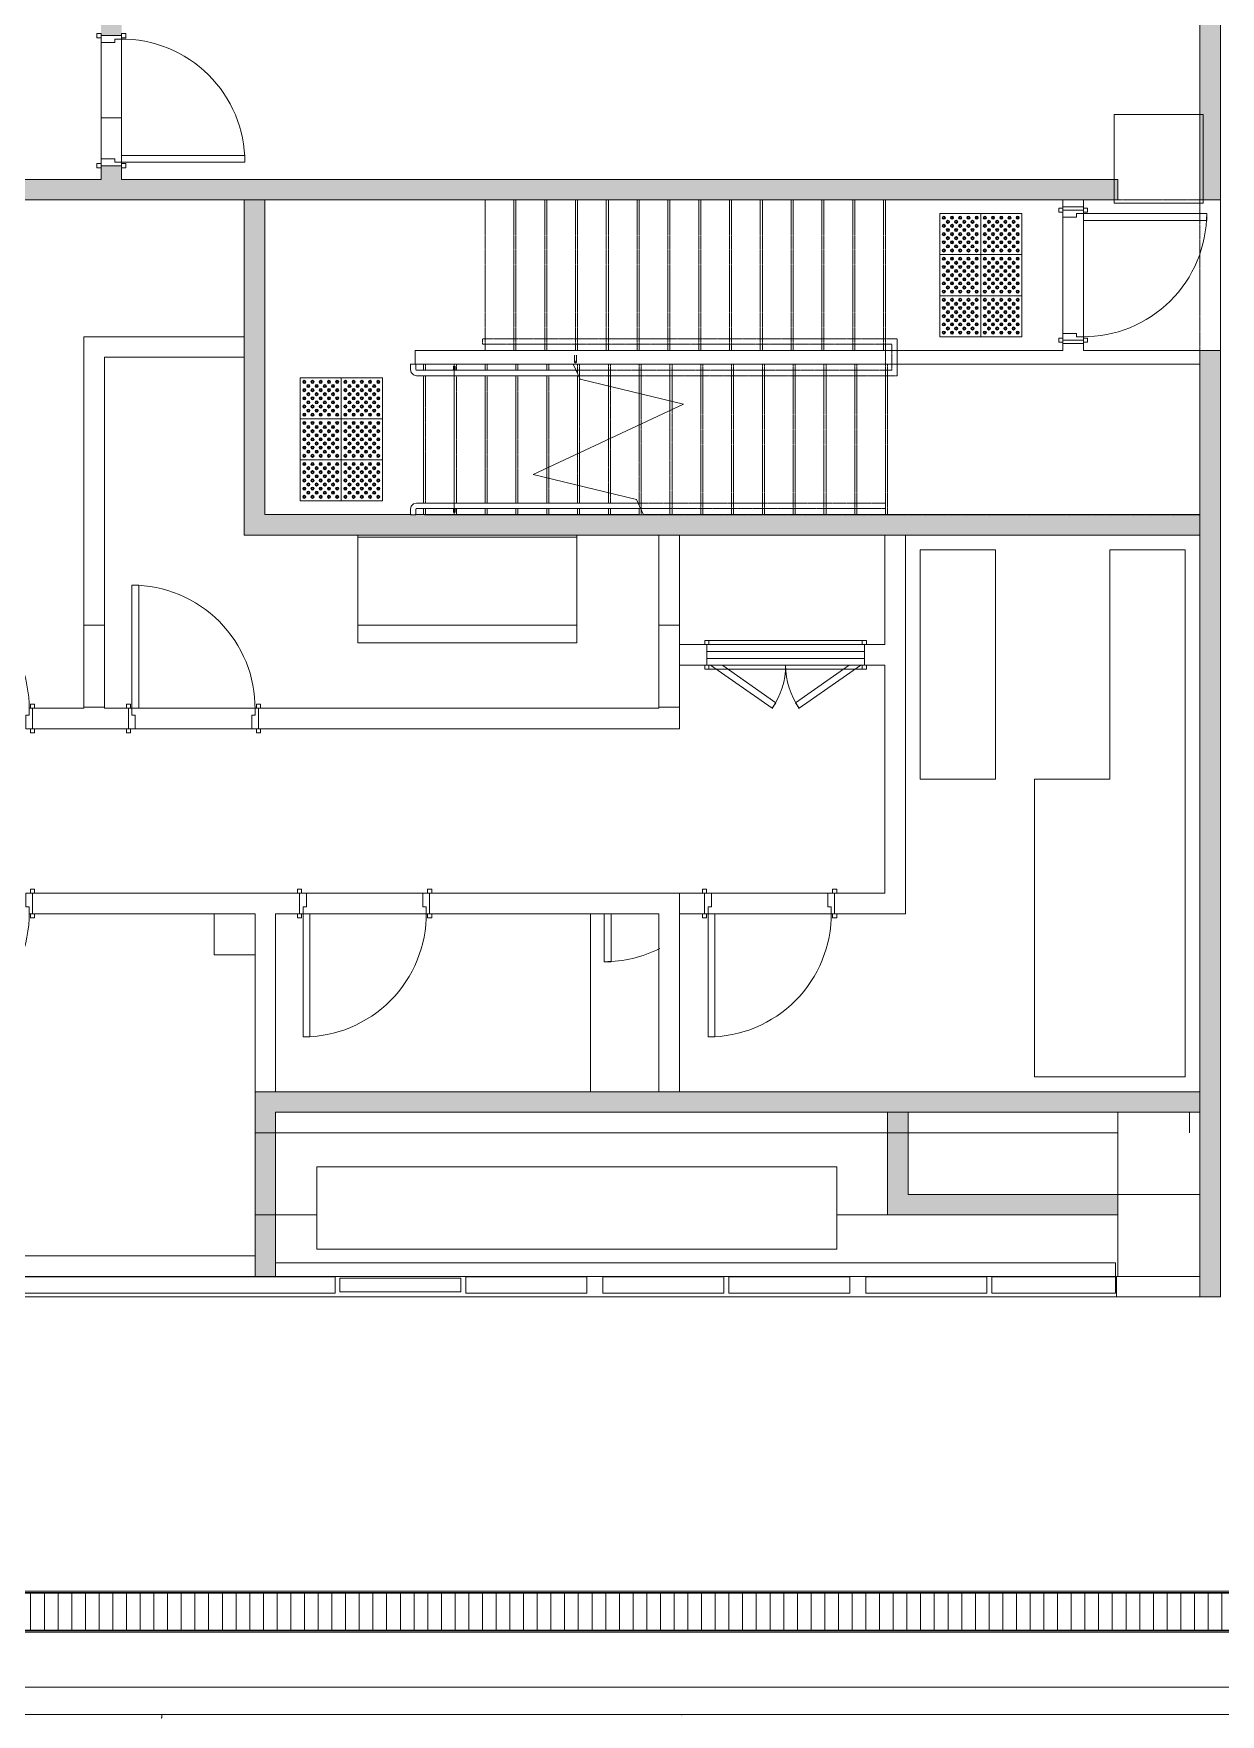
# Model space of a CAD drawing. Header units: millimetres. Extents: x -57519 to 497916, y -349472 to 446842.
# Drawn here: x 479927 to 488595, y 4657 to 16939 of the extents above; entities that cross this region are included whole.
import ezdxf

# ---------------------------------------------------------------- set-up
doc = ezdxf.new("R2010")
doc.units = ezdxf.units.MM
doc.linetypes.add('Overhead', pattern=[3.96875, 2.38125, -1.5875])
for name, color, linetype, lineweight in [('A-DOOR', 31, 'Continuous', 5), ('A-DOOR-FRAM', 31, 'Continuous', 5), ('A-FLOR', 192, 'Continuous', 5), ('A-FLOR-HRAL', 11, 'Continuous', 5), ('A-FLOR-HRAL-MBND', 5, 'Overhead', 5), ('A-GENM', 13, 'Continuous', 5), ('A-GLAZ-CWMG', 51, 'Continuous', 20), ('A-WALL', 113, 'Continuous', 20), ('A-WALL-PATT', 111, 'Continuous', 20), ('Q-CASE', 31, 'Continuous', 5), ('S-COLS', 52, 'Continuous', 20), ('S-STRS', 31, 'Continuous', 5), ('S-STRS-MBND', 31, 'Overhead', 5)]:
    doc.layers.add(name, color=color, linetype=linetype, lineweight=lineweight)

# ---------------------------------------------------------------- blocks, each defined once
blk = doc.blocks.new('DLN-Single Door__X01_ - _M05y_ 900 x 2200 _WH_-16935531-1_F SINGLE OCCUPANCY DIAGRAM')
at = {"layer": 'A-DOOR', "color": 253}
for p, q in [((-460, 105), (-490, 105)), ((-490, 105), (-490, 75)), ((-490, 75), (-460, 75)), ((-460, 75), (-460, 105)), ((490, 105), (460, 105)), ((460, 105), (460, 75)), ((460, 75), (490, 75)), ((490, 75), (490, 105)), ((-460, -75), (-490, -75)), ((-490, -75), (-490, -105)), ((-490, -105), (-460, -105)), ((-460, -105), (-460, -75)), ((-400, -75), (-450, -75)), ((-450, -75), (-450, -975)), ((-400, -975), (-400, -75)), ((490, -75), (460, -75)), ((460, -75), (460, -105)), ((460, -105), (490, -105)), ((490, -105), (490, -75)), ((-450, -975), (-400, -975))]:
    blk.add_line(p, q, dxfattribs=at)
blk.add_arc((-450, -75), 900, 270, 0.5, dxfattribs=at)
at = {"layer": 'A-DOOR-FRAM', "color": 253}
for p, q in [((-425, 75), (-475, 75)), ((-475, 75), (-475, -75)), ((-425, -25), (-425, 75)), ((425, 75), (425, -25)), ((475, 75), (425, 75)), ((475, -75), (475, 75)), ((-475, -75), (-450, -75)), ((-450, -75), (-450, -25)), ((-450, -25), (-425, -25)), ((425, -25), (450, -25)), ((450, -25), (450, -75)), ((450, -75), (475, -75))]:
    blk.add_line(p, q, dxfattribs=at)
blk = doc.blocks.new('DLN-Single Door__X01_ - _M02_ 900 x 2450 _WH_-16935533-1_F SINGLE OCCUPANCY DIAGRAM')
at = {"layer": 'A-DOOR', "color": 253}
for p, q in [((-460, 105), (-490, 105)), ((-490, 105), (-490, 75)), ((-490, 75), (-460, 75)), ((-460, 75), (-460, 105)), ((490, 105), (460, 105)), ((460, 105), (460, 75)), ((460, 75), (490, 75)), ((490, 75), (490, 105)), ((-460, -75), (-490, -75)), ((-490, -75), (-490, -105)), ((-490, -105), (-460, -105)), ((-460, -105), (-460, -75)), ((-400, -75), (-450, -75)), ((-450, -75), (-450, -975)), ((-400, -975), (-400, -75)), ((490, -75), (460, -75)), ((460, -75), (460, -105)), ((460, -105), (490, -105)), ((490, -105), (490, -75)), ((-450, -975), (-400, -975))]:
    blk.add_line(p, q, dxfattribs=at)
blk.add_arc((-450, -75), 900, 270, 0.5, dxfattribs=at)
at = {"layer": 'A-DOOR-FRAM', "color": 253}
for p, q in [((-425, 75), (-475, 75)), ((-475, 75), (-475, -75)), ((-425, -25), (-425, 75)), ((425, 75), (425, -25)), ((475, 75), (425, 75)), ((475, -75), (475, 75)), ((-475, -75), (-450, -75)), ((-450, -75), (-450, -25)), ((-450, -25), (-425, -25)), ((425, -25), (450, -25)), ((450, -25), (450, -75)), ((450, -75), (475, -75))]:
    blk.add_line(p, q, dxfattribs=at)
blk = doc.blocks.new('DLN-Single Door__X01_ - _M02a_ 900 x 2450 _WH_-16935534-1_F SINGLE OCCUPANCY DIAGRAM')
at = {"layer": 'A-DOOR', "color": 253}
for p, q in [((-450, 975), (-400, 975)), ((-450, 75), (-450, 975)), ((-400, 975), (-400, 75)), ((-490, 105), (-460, 105)), ((-490, 75), (-490, 105)), ((-460, 75), (-490, 75)), ((-460, 105), (-460, 75)), ((-400, 75), (-450, 75)), ((460, 75), (460, 105)), ((460, 105), (490, 105)), ((490, 75), (460, 75)), ((490, 105), (490, 75)), ((-490, -75), (-460, -75)), ((-490, -105), (-490, -75)), ((-460, -105), (-490, -105)), ((-460, -75), (-460, -105)), ((460, -105), (460, -75)), ((460, -75), (490, -75)), ((490, -105), (460, -105)), ((490, -75), (490, -105))]:
    blk.add_line(p, q, dxfattribs=at)
blk.add_arc((-450, 75), 900, 359.5, 90, dxfattribs=at)
at = {"layer": 'A-DOOR-FRAM', "color": 253}
for p, q in [((-475, 75), (-450, 75)), ((-475, -75), (-475, 75)), ((-450, 75), (-450, 25)), ((-450, 25), (-425, 25)), ((-425, 25), (-425, -75)), ((425, 25), (450, 25)), ((425, -75), (425, 25)), ((450, 75), (475, 75)), ((450, 25), (450, 75)), ((475, 75), (475, -75)), ((-425, -75), (-475, -75)), ((475, -75), (425, -75))]:
    blk.add_line(p, q, dxfattribs=at)
blk = doc.blocks.new('DLN-Single Door__X05_ - _M43a_ 900 x 2100 _WH_-13704765-1_F SINGLE OCCUPANCY DIAGRAM')
at = {"layer": 'A-DOOR', "color": 253}
for p, q in [((-450, 975), (-400, 975)), ((-450, 75), (-450, 975)), ((-400, 975), (-400, 75)), ((-490, 105), (-460, 105)), ((-490, 75), (-490, 105)), ((-460, 75), (-490, 75)), ((-460, 105), (-460, 75)), ((-400, 75), (-450, 75)), ((460, 75), (460, 105)), ((460, 105), (490, 105)), ((490, 75), (460, 75)), ((490, 105), (490, 75)), ((-490, -75), (-460, -75)), ((-490, -105), (-490, -75)), ((-460, -105), (-490, -105)), ((-460, -75), (-460, -105)), ((460, -105), (460, -75)), ((460, -75), (490, -75)), ((490, -105), (460, -105)), ((490, -75), (490, -105))]:
    blk.add_line(p, q, dxfattribs=at)
blk.add_arc((-450, 75), 900, 359.5, 90, dxfattribs=at)
at = {"layer": 'A-DOOR-FRAM', "color": 253}
for p, q in [((-475, 75), (-450, 75)), ((-475, -75), (-475, 75)), ((-450, 75), (-450, 25)), ((-450, 25), (-425, 25)), ((-425, 25), (-425, -75)), ((425, 25), (450, 25)), ((425, -75), (425, 25)), ((450, 75), (475, 75)), ((450, 25), (450, 75)), ((475, 75), (475, -75)), ((-425, -75), (-475, -75)), ((475, -75), (425, -75))]:
    blk.add_line(p, q, dxfattribs=at)
blk = doc.blocks.new('DLN-Single Door__X01_ - _M02_ 900 x 2450 _WH_-16935526-1_F SINGLE OCCUPANCY DIAGRAM')
at = {"layer": 'A-DOOR', "color": 253}
for p, q in [((-450, -625), (-450, -975)), ((-400, -975), (-400, -625)), ((-450, -975), (-400, -975))]:
    blk.add_line(p, q, dxfattribs=at)
blk.add_arc((-450, -75), 900, 270, 296.7493, dxfattribs=at)
blk = doc.blocks.new('DLN-Surface Channel-S1 - 300x150 _WD_-15753152-1_F SINGLE OCCUPANCY DIAGRAM')
at = {"layer": 'Q-CASE'}
h = blk.add_hatch(dxfattribs=at)
h.set_pattern_fill('FP_839', color=256, style=0, pattern_type=2)
h.set_pattern_definition([(270, (399805.45, 609.6), (100, 6e-15), [])])
h.paths.add_polyline_path([(-6215, -135), (6215, -135), (6215, 135), (-6215, 135)], flags=0)
for p, q in [((-6225, -150), (-6225, 150)), ((-6215, 150), (-6225, 150)), ((-6215, 150), (-6215, -150)), ((-6215, 140), (-6215, 150)), ((-6215, 150), (6215, 150)), ((-6215, 140), (6215, 140)), ((-6215, -135), (-6215, 135)), ((6215, 135), (-6215, 135)), ((6215, -150), (6215, 150)), ((6225, 150), (6215, 150)), ((6215, 150), (6215, 140)), ((6215, 135), (6215, -135)), ((6225, 150), (6225, -150)), ((-6225, -150), (-6215, -150)), ((-6215, -135), (6215, -135)), ((-6215, -150), (-6215, -140)), ((6215, -140), (-6215, -140)), ((-5915, -150), (6215, -150)), ((6215, -140), (6215, -150)), ((6215, -150), (6225, -150))]:
    blk.add_line(p, q, dxfattribs=at)
blk = doc.blocks.new('DLN_Tactile - Positional Tiles-V1057-1_F SINGLE OCCUPANCY DIAGRAM')
at = {"layer": 'A-GENM'}
for p, q in [((150, 150), (-150, 150)), ((-150, 150), (-150, -150)), ((150, -150), (150, 150)), ((-150, -150), (150, -150))]:
    blk.add_line(p, q, dxfattribs=at)
for centre, radius in [((-120, 120), 11.5), ((-120, 120), 6), ((-60, 120), 11.5), ((-60, 120), 6), ((0, 120), 11.5), ((0, 120), 6), ((60, 120), 11.5), ((60, 120), 6), ((120, 120), 11.5), ((120, 120), 6), ((-120, 60), 11.5), ((-120, 0), 11.5), ((-120, 60), 6), ((-120, 0), 6), ((-90, 90), 11.5), ((-90, 30), 11.5), ((-90, 90), 6), ((-90, 30), 6), ((-60, 60), 11.5), ((-60, 0), 11.5), ((-60, 60), 6), ((-60, 0), 6), ((-30, 90), 11.5), ((-30, 30), 11.5), ((-30, 90), 6), ((-30, 30), 6), ((0, 60), 11.5), ((0, 0), 11.5), ((0, 60), 6), ((0, 0), 6), ((30, 90), 11.5), ((30, 30), 11.5), ((30, 90), 6), ((30, 30), 6), ((60, 60), 11.5), ((60, 0), 11.5), ((60, 60), 6), ((60, 0), 6), ((90, 90), 11.5), ((90, 30), 11.5), ((90, 90), 6), ((90, 30), 6), ((120, 60), 11.5), ((120, 0), 11.5), ((120, 60), 6), ((120, 0), 6), ((-120, -60), 11.5), ((-120, -120), 11.5), ((-120, -60), 6), ((-120, -120), 6), ((-90, -30), 11.5), ((-90, -90), 11.5), ((-90, -30), 6), ((-90, -90), 6), ((-60, -60), 11.5), ((-60, -120), 11.5), ((-60, -60), 6), ((-60, -120), 6), ((-30, -30), 11.5), ((-30, -90), 11.5), ((-30, -30), 6), ((-30, -90), 6), ((0, -60), 11.5), ((0, -120), 11.5), ((0, -60), 6), ((0, -120), 6), ((30, -30), 11.5), ((30, -90), 11.5), ((30, -30), 6), ((30, -90), 6), ((60, -60), 11.5), ((60, -120), 11.5), ((60, -60), 6), ((60, -120), 6), ((90, -30), 11.5), ((90, -90), 11.5), ((90, -30), 6), ((90, -90), 6), ((120, -60), 11.5), ((120, -120), 11.5), ((120, -60), 6), ((120, -120), 6)]:
    blk.add_circle(centre, radius, dxfattribs=at)
blk = doc.blocks.new('Railing - Handrail On Railing_Start Post-6008623-1_F SINGLE OCCUPANCY DIAGRAM')
at = {"layer": 'A-FLOR-HRAL'}
for p, q in [((-25, 320), (-65, 320)), ((-65, 320), (-65, 314)), ((-65, 280), (-65, 320)), ((-65, 286), (-65, 280)), ((-65, 280), (-25, 280)), ((-20, 275), (-20, 0)), ((20, 0), (20, 275)), ((-19, 6), (-50, 6)), ((-50, 0), (-50, 0)), ((-50, 0), (-50, 0)), ((-50, -7), (-20, -7)), ((5, 0), (-5, 0))]:
    blk.add_line(p, q, dxfattribs=at)
at = {"layer": 'A-FLOR-HRAL', "flags": 128}
for points in [[(20, 275), (14, 298), (-3, 314), (-25, 320)], [(-25, 280), (-21, 278), (-20, 275)]]:
    blk.add_lwpolyline(points, dxfattribs=at)
blk = doc.blocks.new('Railing - Railing-6095844-1_F SINGLE OCCUPANCY DIAGRAM')
at = {"layer": 'A-FLOR-HRAL'}
for p, q in [((83194, 13509), (84536, 13509)), ((83194, 13469), (83194, 13509)), ((83194, 13469), (84555, 13469)), ((84555, 13469), (84536, 13509))]:
    blk.add_line(p, q, dxfattribs=at)
at = {"layer": 'A-FLOR-HRAL-MBND'}
for p, q in [((84536, 13509), (86344, 13509)), ((84555, 13469), (86344, 13469)), ((86344, 13509), (86344, 13469))]:
    blk.add_line(p, q, dxfattribs=at)
at = {"rotation": 89.99999999999982}
blk.add_blockref('Railing - Handrail On Railing_Start Post-6008623-1_F SINGLE OCCUPANCY DIAGRAM', (83194, 13489), dxfattribs=at)
blk = doc.blocks.new('Railing - Handrail On Railing-13662279-1_F SINGLE OCCUPANCY DIAGRAM')
at = {"layer": 'A-FLOR-HRAL'}
for p, q in [((-15, 6), (-50, 6)), ((-50, 0), (-50, 0)), ((-50, 0), (-50, 0)), ((-50, -7), (-15, -7))]:
    blk.add_line(p, q, dxfattribs=at)
at = {"layer": 'A-FLOR-HRAL', "flags": 128}
for points in [[(-15, 6), (-3, 6), (0, 6)], [(0, -7), (-6, -7), (-15, -7)]]:
    blk.add_lwpolyline(points, dxfattribs=at)
at = {"layer": 'A-FLOR-HRAL'}
for start, end in [(360, 180), (180, 360)]:
    blk.add_arc((0, 0), 6.5, start, end, dxfattribs=at)
blk = doc.blocks.new('Railing - Railing-6095848-1_F SINGLE OCCUPANCY DIAGRAM')
at = {"layer": 'A-FLOR-HRAL'}
for p, q in [((83194, 14479), (84084, 14479)), ((83194, 14439), (83194, 14479)), ((83194, 14439), (84102, 14439)), ((84102, 14439), (84084, 14479))]:
    blk.add_line(p, q, dxfattribs=at)
at = {"layer": 'A-FLOR-HRAL-MBND'}
for p, q in [((83399, 14669), (83399, 14709)), ((86429, 14709), (83399, 14709)), ((86389, 14669), (83399, 14669)), ((86389, 14479), (86389, 14669)), ((86429, 14439), (86429, 14709)), ((84084, 14479), (86344, 14479)), ((84102, 14439), (86344, 14439)), ((86344, 14479), (86389, 14479)), ((86344, 14439), (86429, 14439))]:
    blk.add_line(p, q, dxfattribs=at)
at = {"extrusion": (0, 0, -1), "zscale": -1, "rotation": 270.0000000000002}
for name, p in [('Railing - Handrail On Railing_Start Post-6008623-1_F SINGLE OCCUPANCY DIAGRAM', (-83194, 14459)), ('Railing - Handrail On Railing-13662279-1_F SINGLE OCCUPANCY DIAGRAM', (-84079, 14539))]:
    blk.add_blockref(name, p, dxfattribs=at)
blk = doc.blocks.new('DLN-Double Door-AP - _AP09_ 1100 x 2100 _WH_-10331324-1_F SINGLE OCCUPANCY DIAGRAM')
at = {"layer": 'A-DOOR', "color": 253}
for p, q in [((575, 75), (-575, 75)), ((-575, 75), (-575, 25)), ((-575, 25), (-575, -25)), ((-575, 25), (575, 25)), ((575, 25), (575, 75)), ((575, -25), (575, 25)), ((-575, -25), (-575, -75)), ((-575, -25), (575, -25)), ((-575, -75), (575, -75)), ((-550, -75), (-99, -390)), ((-71, -350), (-459, -77)), ((71, -350), (463, -75)), ((550, -75), (99, -390)), ((575, -75), (575, -25)), ((-99, -390), (-71, -350)), ((99, -390), (71, -350))]:
    blk.add_line(p, q, dxfattribs=at)
for centre, start, end in [((-550, -75), 325, 359.9926), ((550, -75), 180.0074, 215)]:
    blk.add_arc(centre, 550, start, end, dxfattribs=at)
at = {"layer": 'A-DOOR-FRAM', "color": 253}
for p, q in [((-560, 105), (-590, 105)), ((-590, 105), (-590, 75)), ((-590, 75), (-575, 75)), ((-560, 75), (-560, 105)), ((560, 105), (-560, 105)), ((560, 105), (560, 75)), ((590, 105), (560, 105)), ((575, 75), (590, 75)), ((590, 75), (590, 105)), ((-575, -75), (-590, -75)), ((-590, -75), (-590, -105)), ((-590, -105), (-560, -105)), ((-560, -105), (-560, -75)), ((-560, -105), (560, -105)), ((560, -75), (560, -105)), ((560, -105), (590, -105)), ((590, -75), (575, -75)), ((590, -105), (590, -75))]:
    blk.add_line(p, q, dxfattribs=at)
blk = doc.blocks.new('Rectangular Mullion - DLN_40 x 120mm _WD_-16830536-1_F SINGLE OCCUPANCY DIAGRAM')
at = {"layer": 'A-GLAZ-CWMG', "lineweight": 5}
for p, q in [((78802, 7735), (78802, 7855)), ((78802, 7855), (82323, 7855)), ((82323, 7855), (82323, 7735)), ((82323, 7735), (78802, 7735))]:
    blk.add_line(p, q, dxfattribs=at)
blk = doc.blocks.new('Rectangular Mullion - DLN_40 x 100mm _WD_-11780857-1_F SINGLE OCCUPANCY DIAGRAM')
at = {"layer": 'A-GLAZ-CWMG', "lineweight": 15}
for p, q in [((82359, 7845), (82359, 7745)), ((83243, 7845), (82359, 7845)), ((82359, 7745), (83243, 7745)), ((83243, 7745), (83243, 7845))]:
    blk.add_line(p, q, dxfattribs=at)
blk = doc.blocks.new('Rectangular Mullion - DLN_40 x 120mm _WD_-12433719-1_F SINGLE OCCUPANCY DIAGRAM')
at = {"layer": 'A-GLAZ-CWMG', "lineweight": 15}
for p, q in [((83279, 7855), (83279, 7735)), ((84163, 7855), (83279, 7855)), ((84163, 7735), (84163, 7855)), ((83279, 7735), (84163, 7735))]:
    blk.add_line(p, q, dxfattribs=at)
blk = doc.blocks.new('Rectangular Mullion - DLN_40 x 120mm _WD_-12433720-1_F SINGLE OCCUPANCY DIAGRAM')
at = {"layer": 'A-GLAZ-CWMG', "lineweight": 15}
for p, q in [((87119, 7855), (87119, 7735)), ((88023, 7855), (87119, 7855)), ((88023, 7735), (88023, 7855)), ((87119, 7735), (88023, 7735))]:
    blk.add_line(p, q, dxfattribs=at)
blk = doc.blocks.new('Railings 6 - Railings 6-15750741-1_F SINGLE OCCUPANCY DIAGRAM')
at = {"layer": 'A-FLOR-HRAL'}
blk.add_open_spline([(81054, 4629), (81055, 4630), (81056, 4631), (81057, 4634), (81058, 4639), (81059, 4646), (81059, 4653), (81059, 4657)], degree=3, knots=[0, 0, 0, 0, 0.0833333, 0.1666667, 0.25, 0.3333333, 0.5, 0.5, 0.5, 0.5], dxfattribs=at)
blk.add_open_spline([(84855, 4651), (84855, 4653), (84855, 4655), (84855, 4657)], degree=3, dxfattribs=at)

msp = doc.modelspace()

# ---------------------------------------------------------------- hatches: boundary and pattern name
at = {"layer": 'A-WALL-PATT', "lineweight": 5, "transparency": 33554432}
h = msp.add_hatch(color=253, dxfattribs=at)
h.paths.add_polyline_path([(488444.7, 15724.2), (488594.7, 15724.2), (488594.7, 20464.8), (488444.7, 20464.8), (488444.7, 16624.7)], flags=0)
h.paths.add_polyline_path([(488544.7, 21614.8), (488594.7, 21614.8), (488594.7, 23740.5), (488469.7, 23740.5), (488469.7, 23115.8), (488444.7, 23115.8), (488444.7, 21614.8), (488494.7, 21614.8)], flags=0)
h = msp.add_hatch(color=253, dxfattribs=at)
h.paths.add_polyline_path([(480569.7, 15874.2), (480569.7, 15974.2), (480419.7, 15974.2), (480419.7, 15874.2), (480519.7, 15874.2)], flags=0)
h.paths.add_polyline_path([(480569.7, 16924.2), (480569.7, 17553.2), (480419.7, 17553.2), (480419.7, 16924.2), (480519.7, 16924.2)], flags=0)
h.paths.add_polyline_path([(480519.7, 18703.2), (480569.7, 18703.2), (480569.7, 19232.3), (480419.7, 19232.3), (480419.7, 18703.2), (480469.7, 18703.2)], flags=0)
h.paths.add_polyline_path([(480419.7, 19682.3), (480569.7, 19682.3), (480569.7, 19932.3), (480419.7, 19932.3), (480419.7, 19697.3)], flags=0)
h.paths.add_polyline_path([(480569.7, 21482.3), (480569.7, 22110.5), (480419.7, 22110.5), (480419.7, 21482.3), (480518.7, 21482.3)], flags=0)
h.paths.add_polyline_path([(480569.7, 23260.5), (480569.7, 23590.5), (480419.7, 23590.5), (480419.7, 23260.5), (480519.7, 23260.5)], flags=0)
for points in [[(481020.3, 15724.2), (483219.7, 15724.2), (483219.7, 15874.2), (478794.7, 15874.2), (478794.7, 15724.2), (479050.3, 15724.2)], [(481464.7, 13274.2), (481614.7, 13274.2), (481614.7, 15724.2), (481464.7, 15724.2), (481464.7, 14307.3)], [(488444.7, 7707.5), (488594.7, 7707.5), (488594.7, 14624.2), (488444.7, 14623.8), (488444.7, 7857.5)], [(482774.7, 13274.2), (482774.7, 13424.2), (481614.7, 13424.2), (481614.7, 13274.2), (482713.9, 13274.2)], [(484644.7, 13274.2), (488444.7, 13274.2), (488444.7, 13424.2), (482774.7, 13424.2), (482774.7, 13274.2), (484494.7, 13274.2)], [(481694.7, 7857.5), (481694.7, 9207.5), (481544.7, 9207.5), (481544.7, 7857.5)], [(488444.7, 9057.5), (488444.7, 9207.5), (481694.7, 9207.5), (481694.7, 9057.5), (486930.4, 9057.5)], [(486314.7, 8457.5), (486314.7, 9057.5), (486164.7, 9057.5), (486164.7, 8457.5)], [(487844.7, 8307.5), (487844.7, 8457.5), (486164.7, 8457.5), (486164.7, 8307.5), (486930.4, 8307.5)]]:
    msp.add_hatch(color=253, dxfattribs=at).paths.add_polyline_path(points, flags=0)
at = {"layer": 'A-WALL-PATT', "lineweight": 5}
msp.add_hatch(color=253, dxfattribs=at).paths.add_polyline_path([(487844.7, 15724.2), (487844.7, 15874.2), (483219.7, 15874.2), (483219.7, 15724.2), (487594.7, 15724.2)], flags=0)

# ---------------------------------------------------------------- linework, layer by layer
at = {"layer": 'A-FLOR'}
for p, q in [((488594.7, 14624.2), (488594.7, 20449.8)), ((480569.7, 16909.2), (480569.7, 15999.2)), ((480569.7, 16324.2), (480419.7, 16324.2)), ((478644.7, 15874.2), (480419.7, 15874.2)), ((480569.7, 15874.2), (483219.7, 15874.2)), ((481614.7, 15724.2), (478644.7, 15724.2)), ((481464.7, 14724.2), (481464.7, 15724.2)), ((487594.7, 15724.2), (487594.7, 15674)), ((487594.7, 15674), (487444.7, 15674)), ((487444.7, 15674), (487444.7, 15664)), ((487444.7, 14684), (487444.7, 14674)), ((487444.7, 14674), (487594.7, 14674)), ((487594.7, 14674), (487594.7, 14623.8)), ((487594.7, 14623.8), (488594.2, 14623.8)), ((488594.7, 7707.5), (488594.7, 14623.8)), ((481464.7, 13274.2), (481464.7, 14574.2)), ((482789.7, 14523.8), (482714.7, 14523.8)), ((481614.7, 13424.2), (482685.6, 13424.2)), ((482713.9, 13424.2), (482774.7, 13424.2)), ((482294.7, 12487.5), (482294.7, 13274.2)), ((483894.7, 13274.2), (483894.7, 12487.5)), ((488444.7, 13274.2), (484644.7, 13274.2)), ((484644.7, 13274.2), (484644.7, 11859.2)), ((482294.7, 13259.5), (483894.7, 13259.5)), ((486402.7, 13166.2), (486402.7, 11490.5)), ((486952.7, 13166.2), (486402.7, 13166.2)), ((486952.7, 11490.5), (486952.7, 13166.2)), ((488336.7, 13166.2), (487786.7, 13166.2)), ((487786.7, 13166.2), (487786.7, 11490.5)), ((488336.7, 9315.5), (488336.7, 13166.2)), ((480444.7, 12617.5), (480294.7, 12617.5)), ((483894.7, 12617.5), (482294.7, 12617.5)), ((484644.7, 12617.5), (484494.7, 12617.5)), ((483894.7, 12487.5), (482294.7, 12487.5)), ((480294.7, 12017.5), (480444.7, 12017.5)), ((480634.7, 12009.2), (481544.7, 12009.2)), ((484498.7, 12017.5), (484644.7, 12017.5)), ((486402.7, 11490.5), (486952.7, 11490.5)), ((487786.7, 11490.5), (487236.7, 11490.5)), ((487236.7, 11490.5), (487236.7, 9315.5)), ((482834.7, 10657.5), (484644.7, 10657.5)), ((484644.7, 10657.5), (484644.7, 9207.5)), ((481244.7, 10207.5), (481244.7, 10507.5)), ((481544.7, 7857.5), (481544.7, 10507.5)), ((482804.7, 10507.5), (481884.7, 10507.5)), ((483994.7, 10507.5), (482834.7, 10507.5)), ((483994.7, 9207.5), (483994.7, 10507.5)), ((483994.7, 10507.5), (484494.7, 10507.5)), ((484494.7, 10507.5), (484494.7, 9207.5)), ((481544.7, 10207.5), (481244.7, 10207.5)), ((487236.7, 9315.5), (488336.7, 9315.5)), ((484494.7, 9207.5), (483994.7, 9207.5)), ((484644.7, 9207.5), (488444.7, 9207.5)), ((486314.7, 9057.5), (488444.7, 9057.5)), ((487844.7, 8457.5), (487844.7, 9057.5)), ((488369.7, 8907.5), (488369.7, 9057.5)), ((487844.7, 8907.5), (481544.7, 8907.5)), ((485794.7, 8657.5), (481994.7, 8657.5)), ((481994.7, 8657.5), (481994.7, 8057.5)), ((485794.7, 8057.5), (485794.7, 8657.5)), ((481544.7, 8307.5), (481994.7, 8307.5)), ((485794.7, 8307.5), (487844.7, 8307.5)), ((481994.7, 8057.5), (485794.7, 8057.5)), ((478794.7, 7857.5), (481544.7, 7857.5)), ((488594.7, 7707.5), (440044.7, 7707.5)), ((479394.7, 5557.5), (491544.7, 5557.5)), ((491844.7, 5257.5), (479704.7, 5257.5))]:
    msp.add_line(p, q, dxfattribs=at)
at = {"layer": 'A-WALL', "color": 253, "lineweight": 5}
for p, q in [((488594.7, 15724.2), (488594.7, 20449.8)), ((488444.7, 20033.8), (488444.7, 15724.2)), ((480419.7, 16924.2), (480569.7, 16924.2)), ((480419.7, 16024.2), (480419.7, 16874.2)), ((480569.7, 15974.2), (480419.7, 15974.2)), ((480419.7, 15959.2), (480419.7, 15874.2)), ((480569.7, 15874.2), (480569.7, 15959.2)), ((481614.7, 13424.2), (481614.7, 15724.2)), ((481614.7, 15724.2), (483219.7, 15724.2)), ((487444.7, 15724.2), (487444.7, 15674)), ((487594.7, 15724.2), (487444.7, 15724.2)), ((488444.7, 15724.2), (488594.7, 15724.2)), ((487444.7, 15649), (487594.7, 15649)), ((487444.7, 14749), (487444.7, 15599)), ((487594.7, 15664), (487594.7, 15674)), ((487594.7, 15624), (487594.7, 14724)), ((481464.7, 14724.2), (480294.7, 14724.2)), ((480294.7, 14724.2), (480294.7, 12009.2)), ((481464.7, 14724.2), (481464.7, 14574.2)), ((487444.7, 14623.8), (482714.7, 14623.8)), ((482714.7, 14623.8), (482714.7, 14523.8)), ((487594.7, 14699), (487444.7, 14699)), ((487444.7, 14674), (487444.7, 14623.8)), ((487594.7, 14674), (487594.7, 14684)), ((488444.7, 14624.2), (488444.7, 7707.5)), ((488594.7, 14624.2), (488444.7, 14624.2)), ((488594.7, 7707.5), (488594.7, 14624.2)), ((480444.7, 14574.2), (481464.7, 14574.2)), ((480444.7, 12009.2), (480444.7, 14574.2)), ((482789.7, 14523.8), (488444.7, 14523.8)), ((484349.7, 13424.2), (482774.7, 13424.2)), ((488444.7, 13424.2), (484381.1, 13424.2)), ((481464.7, 13274.2), (484644.7, 13274.2)), ((484494.7, 13274.2), (484494.7, 12009.2)), ((486144.7, 13274.2), (486144.7, 12474.2)), ((486294.7, 10507.5), (486294.7, 13274.2)), ((484829.7, 12474.2), (484644.7, 12474.2)), ((486144.7, 12474.2), (486009.7, 12474.2)), ((484644.7, 12324.2), (484829.7, 12324.2)), ((486009.7, 12324.2), (486144.7, 12324.2)), ((486144.7, 12324.2), (486144.7, 10657.5)), ((480294.7, 12009.2), (479934.7, 12009.2)), ((480604.7, 12009.2), (480444.7, 12009.2)), ((480619.7, 12009.2), (480619.7, 11859.2)), ((481569.7, 12009.2), (481569.7, 11859.2)), ((484494.7, 12009.2), (481584.7, 12009.2)), ((479934.7, 11859.2), (480604.7, 11859.2)), ((481519.7, 11859.2), (480669.7, 11859.2)), ((481584.7, 11859.2), (484644.7, 11859.2)), ((481854.7, 10657.5), (479934.7, 10657.5)), ((481869.7, 10507.5), (481869.7, 10657.5)), ((481919.7, 10657.5), (482769.7, 10657.5)), ((482819.7, 10657.5), (482819.7, 10507.5)), ((484812.7, 10657.5), (484644.7, 10657.5)), ((484827.7, 10507.5), (484827.7, 10657.5)), ((484877.7, 10657.5), (485727.7, 10657.5)), ((485777.7, 10657.5), (485777.7, 10507.5)), ((486144.7, 10657.5), (485792.7, 10657.5)), ((479934.7, 10507.5), (481544.7, 10507.5)), ((481694.7, 10507.5), (481854.7, 10507.5)), ((481694.7, 9207.5), (481694.7, 10507.5)), ((483994.7, 10507.5), (484494.7, 10507.5)), ((484494.7, 10507.5), (484494.7, 10507.5)), ((484644.7, 10507.5), (484812.7, 10507.5)), ((485752.7, 10507.5), (484852.7, 10507.5)), ((485792.7, 10507.5), (486294.7, 10507.5)), ((484644.7, 9207.5), (481544.7, 9207.5)), ((481694.7, 9057.5), (486314.7, 9057.5)), ((481694.7, 7857.5), (481694.7, 9057.5)), ((486164.7, 9057.5), (486164.7, 8307.5)), ((486314.7, 8457.5), (486314.7, 9057.5)), ((487844.7, 8457.5), (486314.7, 8457.5)), ((487844.7, 8307.5), (487844.7, 8457.5)), ((486164.7, 8307.5), (487844.7, 8307.5)), ((481544.7, 8007.5), (478644.7, 8007.5)), ((481694.7, 7957.5), (487827.7, 7957.5)), ((487827.7, 7857.5), (487827.7, 7957.5)), ((478644.7, 7857.5), (487827.7, 7857.5)), ((481544.7, 7857.5), (481544.7, 7857.5)), ((487836.7, 7857.5), (487836.7, 7707.5)), ((488444.7, 7857.5), (487836.7, 7857.5)), ((487836.7, 7707.5), (488594.7, 7707.5)), ((479694.7, 4857.5), (492244.7, 4857.5)), ((492444.7, 4657.5), (479694.7, 4657.5))]:
    msp.add_line(p, q, dxfattribs=at)
at = {"layer": 'A-WALL', "color": 53}
for p, q in [((487844.7, 15874.2), (483219.7, 15874.2)), ((487844.7, 15724.2), (487844.7, 15874.2)), ((483219.7, 15724.2), (487444.7, 15724.2)), ((487594.7, 15724.2), (487844.7, 15724.2))]:
    msp.add_line(p, q, dxfattribs=at)
at = {"layer": 'S-COLS', "color": 53}
for p, q in [((488469.7, 16349.2), (487819.7, 16349.2)), ((487819.7, 16349.2), (487819.7, 15699.2)), ((488469.7, 15699.2), (488469.7, 16349.2)), ((487819.7, 15699.2), (488469.7, 15699.2)), ((488444.7, 8457.5), (487844.7, 8457.5)), ((487844.7, 8457.5), (487844.7, 7857.5)), ((488444.7, 7857.5), (488444.7, 8457.5)), ((487844.7, 7857.5), (488444.7, 7857.5))]:
    msp.add_line(p, q, dxfattribs=at)
at = {"layer": 'S-STRS'}
for p, q in [((482774.7, 14523.8), (482774.7, 14478.1)), ((482774.7, 14523.8), (482999.7, 14523.8)), ((482999.7, 14523.8), (483224.7, 14523.8)), ((482999.7, 14523.8), (482999.7, 14478.8)), ((483224.7, 14523.8), (483449.7, 14523.8)), ((483224.7, 14523.8), (483224.7, 14478.8)), ((483449.7, 14523.8), (483674.7, 14523.8)), ((483449.7, 14523.8), (483449.7, 14478.8)), ((483674.7, 14523.8), (483868.3, 14523.8)), ((483674.7, 14523.8), (483674.7, 14478.8)), ((482774.7, 14439.9), (482774.7, 13507.8)), ((482999.7, 14438.8), (482999.7, 13508.8)), ((483224.7, 14438.8), (483224.7, 13508.8)), ((483449.7, 14438.8), (483449.7, 13508.8)), ((483674.7, 14438.8), (483674.7, 13764)), ((483899.7, 14438.8), (483899.7, 13868.9)), ((484124.7, 14364), (484124.7, 13973.8)), ((484349.7, 14309.3), (484349.7, 14078.7)), ((484574.7, 14254.6), (484574.7, 14183.7)), ((483674.7, 13693), (483674.7, 13508.8)), ((483899.7, 13638.4), (483899.7, 13508.8)), ((484124.7, 13583.7), (484124.7, 13508.8)), ((482774.7, 13469.5), (482774.7, 13424.2)), ((482782.2, 13423.8), (482999.7, 13423.8)), ((482999.7, 13468.8), (482999.7, 13424.2)), ((482999.7, 13423.8), (483224.7, 13423.8)), ((483224.7, 13468.8), (483224.7, 13424.2)), ((483224.7, 13423.8), (483449.7, 13423.8)), ((483449.7, 13468.8), (483449.7, 13424.2)), ((483449.7, 13423.8), (483674.7, 13423.8)), ((483674.7, 13468.8), (483674.7, 13424.2)), ((483674.7, 13423.8), (483899.7, 13423.8)), ((483899.7, 13468.8), (483899.7, 13424.2)), ((483899.7, 13423.8), (484124.7, 13423.8)), ((484124.7, 13468.8), (484124.7, 13424.2)), ((484124.7, 13423.8), (484349.7, 13423.8)), ((484349.7, 13468.8), (484349.7, 13423.8)), ((484349.7, 13423.8), (484381.2, 13423.8))]:
    msp.add_line(p, q, dxfattribs=at)
at = {"layer": 'S-STRS', "linetype": 'Overhead'}
for p, q in [((482789.7, 14523.8), (482789.7, 14478.1)), ((483014.7, 14523.8), (483014.7, 14478.8)), ((483239.7, 14523.8), (483239.7, 14478.8)), ((483464.7, 14523.8), (483464.7, 14478.8)), ((483689.7, 14523.8), (483689.7, 14478.8)), ((482789.7, 14440), (482789.7, 13507.7)), ((483014.7, 14438.8), (483014.7, 13508.8)), ((483239.7, 14438.8), (483239.7, 13508.8)), ((483464.7, 14438.8), (483464.7, 13508.8)), ((483689.7, 14438.8), (483689.7, 13771)), ((483914.7, 14424.2), (483914.7, 13875.9)), ((484139.7, 14360.3), (484139.7, 13980.8)), ((484364.7, 14305.6), (484364.7, 14085.7)), ((484589.7, 14250.9), (484589.7, 14190.7)), ((483689.7, 13689.4), (483689.7, 13508.8)), ((483914.7, 13634.7), (483914.7, 13508.8)), ((484139.7, 13580), (484139.7, 13508.8)), ((482789.7, 13469.5), (482789.7, 13423.8)), ((483014.7, 13468.8), (483014.7, 13424.2)), ((483239.7, 13468.8), (483239.7, 13424.2)), ((483464.7, 13468.8), (483464.7, 13424.2)), ((483689.7, 13468.8), (483689.7, 13424.2)), ((483914.7, 13468.8), (483914.7, 13424.2)), ((484139.7, 13468.8), (484139.7, 13424.2)), ((484364.7, 13459.1), (484364.7, 13423.8))]:
    msp.add_line(p, q, dxfattribs=at)
at = {"layer": 'S-STRS-MBND'}
for p, q in [((483224.7, 14623.8), (483224.7, 15723.8)), ((486149.7, 15723.8), (483224.7, 15723.8)), ((483434.7, 14623.8), (483434.7, 15723.8)), ((483449.7, 14623.8), (483449.7, 15723.8)), ((483659.7, 14623.8), (483659.7, 15723.8)), ((483674.7, 14623.8), (483674.7, 15723.8)), ((483884.7, 14623.8), (483884.7, 15723.8)), ((483899.7, 14623.8), (483899.7, 15723.8)), ((484109.7, 14623.8), (484109.7, 15723.8)), ((484124.7, 14623.8), (484124.7, 15723.8)), ((484334.7, 14623.8), (484334.7, 15723.8)), ((484349.7, 14623.8), (484349.7, 15723.8)), ((484559.7, 14623.8), (484559.7, 15723.8)), ((484574.7, 14623.8), (484574.7, 15723.8)), ((484784.7, 14623.8), (484784.7, 15723.8)), ((484799.7, 14623.8), (484799.7, 15723.8)), ((485009.7, 14623.8), (485009.7, 15723.8)), ((485024.7, 14623.8), (485024.7, 15723.8)), ((485234.7, 14623.8), (485234.7, 15723.8)), ((485249.7, 14623.8), (485249.7, 15723.8)), ((485459.7, 14623.8), (485459.7, 15723.8)), ((485474.7, 14623.8), (485474.7, 15723.8)), ((485684.7, 14623.8), (485684.7, 15723.8)), ((485699.7, 14623.8), (485699.7, 15723.8)), ((485909.7, 14623.8), (485909.7, 15723.8)), ((485924.7, 14623.8), (485924.7, 15723.8)), ((486134.7, 14623.8), (486134.7, 15723.8)), ((488444.7, 15723.8), (486149.7, 15723.8)), ((486149.7, 14623.8), (486149.7, 15723.8)), ((488444.7, 13423.8), (488444.7, 15723.8)), ((486149.7, 14623.8), (483224.7, 14623.8)), ((486149.7, 14623.8), (486149.7, 14523.8)), ((483868.3, 14523.8), (484256.2, 14523.8)), ((483899.7, 14523.8), (483899.7, 14456.3)), ((483914.7, 14523.8), (483914.7, 14424.2)), ((484124.7, 14523.8), (484124.7, 14364)), ((484139.7, 14523.8), (484139.7, 14360.3)), ((484256.2, 14523.8), (486149.7, 14523.8)), ((484349.7, 14523.8), (484349.7, 14309.3)), ((484364.7, 14523.8), (484364.7, 14305.6)), ((484574.7, 14523.8), (484574.7, 14254.6)), ((484589.7, 14523.8), (484589.7, 14250.9)), ((484799.7, 14523.8), (484799.7, 13423.8)), ((484814.7, 14523.8), (484814.7, 13423.8)), ((485024.7, 14523.8), (485024.7, 13423.8)), ((485039.7, 14523.8), (485039.7, 13423.8)), ((485249.7, 14523.8), (485249.7, 13423.8)), ((485264.7, 14523.8), (485264.7, 13423.8)), ((485474.7, 14523.8), (485474.7, 13423.8)), ((485489.7, 14523.8), (485489.7, 13423.8)), ((485699.7, 14523.8), (485699.7, 13423.8)), ((485714.7, 14523.8), (485714.7, 13423.8)), ((485924.7, 14523.8), (485924.7, 13423.8)), ((485939.7, 14523.8), (485939.7, 13423.8)), ((486149.7, 14523.8), (486149.7, 13423.8)), ((486164.7, 14523.8), (486164.7, 13423.8)), ((484574.7, 14183.7), (484574.7, 13423.8)), ((484589.7, 14190.7), (484589.7, 13423.8)), ((484349.7, 14078.7), (484349.7, 13491.3)), ((484364.7, 14085.7), (484364.7, 13459.1)), ((484124.7, 13973.8), (484124.7, 13583.7)), ((484139.7, 13980.8), (484139.7, 13580)), ((483674.7, 13764), (483674.7, 13693)), ((483689.7, 13771), (483689.7, 13689.4)), ((483899.7, 13868.9), (483899.7, 13638.4)), ((483914.7, 13875.9), (483914.7, 13634.7)), ((484381.2, 13423.8), (486149.7, 13423.8)), ((486149.7, 13423.8), (488444.7, 13423.8))]:
    msp.add_line(p, q, dxfattribs=at)
at = {"layer": 'S-STRS-MBND', "linetype": 'Continuous'}
for p, q in [((483919.6, 14413.8), (483868.3, 14523.8)), ((484674.7, 14230.3), (483919.6, 14413.8)), ((483574.7, 13717.3), (484674.7, 14230.3)), ((484329.9, 13533.8), (483574.7, 13717.3)), ((484381.2, 13423.8), (484329.9, 13533.8))]:
    msp.add_line(p, q, dxfattribs=at)

# ---------------------------------------------------------------- block references
at = {"layer": 'A-DOOR', "color": 253}
for name, p, rotation in [('DLN-Single Door__X01_ - _M05y_ 900 x 2200 _WH_-16935531-1_F SINGLE OCCUPANCY DIAGRAM', (480494.7, 16449.2), 90.00000000000001), ('DLN-Single Door__X05_ - _M43a_ 900 x 2100 _WH_-13704765-1_F SINGLE OCCUPANCY DIAGRAM', (487519.7, 15174), 270.0000000000001)]:
    msp.add_blockref(name, p, dxfattribs=dict(at, rotation=rotation))
for name, p in [('DLN-Single Door__X01_ - _M02a_ 900 x 2450 _WH_-16935534-1_F SINGLE OCCUPANCY DIAGRAM', (479444.7, 11934.2)), ('DLN-Single Door__X01_ - _M02a_ 900 x 2450 _WH_-16935534-1_F SINGLE OCCUPANCY DIAGRAM', (481094.7, 11934.2)), ('DLN-Double Door-AP - _AP09_ 1100 x 2100 _WH_-10331324-1_F SINGLE OCCUPANCY DIAGRAM', (485419.7, 12399.2)), ('DLN-Single Door__X01_ - _M02_ 900 x 2450 _WH_-16935533-1_F SINGLE OCCUPANCY DIAGRAM', (479444.7, 10582.5)), ('DLN-Single Door__X01_ - _M02_ 900 x 2450 _WH_-16935533-1_F SINGLE OCCUPANCY DIAGRAM', (482344.7, 10582.5)), ('DLN-Single Door__X01_ - _M02_ 900 x 2450 _WH_-16935533-1_F SINGLE OCCUPANCY DIAGRAM', (485302.7, 10582.5)), ('DLN-Single Door__X01_ - _M02_ 900 x 2450 _WH_-16935526-1_F SINGLE OCCUPANCY DIAGRAM', (484544.7, 11132.5))]:
    msp.add_blockref(name, p, dxfattribs=at)
at = {"layer": 'A-FLOR-HRAL'}
for name in ['Railing - Railing-6095848-1_F SINGLE OCCUPANCY DIAGRAM', 'Railing - Railing-6095844-1_F SINGLE OCCUPANCY DIAGRAM', 'Railings 6 - Railings 6-15750741-1_F SINGLE OCCUPANCY DIAGRAM']:
    msp.add_blockref(name, (399805.4, 0), dxfattribs=at)
at = {"layer": 'A-GENM', "rotation": 269.9999999999998}
for p in [(486694.7, 15474.2), (486994.7, 15474.2), (486694.7, 15174.2), (486994.7, 15174.2), (486694.7, 14874.2), (486994.7, 14874.2), (482024.2, 14274.2), (482324.2, 14274.2), (482024.2, 13974.2), (482324.2, 13974.2), (482024.2, 13674.2), (482324.2, 13674.2)]:
    msp.add_blockref('DLN_Tactile - Positional Tiles-V1057-1_F SINGLE OCCUPANCY DIAGRAM', p, dxfattribs=at)
at = {"layer": 'A-GLAZ-CWMG', "lineweight": 5}
for name, p in [('Rectangular Mullion - DLN_40 x 120mm _WD_-16830536-1_F SINGLE OCCUPANCY DIAGRAM', (399805.4, 0)), ('Rectangular Mullion - DLN_40 x 100mm _WD_-11780857-1_F SINGLE OCCUPANCY DIAGRAM', (399805.4, 0)), ('Rectangular Mullion - DLN_40 x 120mm _WD_-12433719-1_F SINGLE OCCUPANCY DIAGRAM', (399805.4, 0)), ('Rectangular Mullion - DLN_40 x 120mm _WD_-12433719-1_F SINGLE OCCUPANCY DIAGRAM', (400805.4, 0)), ('Rectangular Mullion - DLN_40 x 120mm _WD_-12433719-1_F SINGLE OCCUPANCY DIAGRAM', (401725.4, 0)), ('Rectangular Mullion - DLN_40 x 120mm _WD_-12433719-1_F SINGLE OCCUPANCY DIAGRAM', (402725.4, 0)), ('Rectangular Mullion - DLN_40 x 120mm _WD_-12433720-1_F SINGLE OCCUPANCY DIAGRAM', (399805.4, 0))]:
    msp.add_blockref(name, p, dxfattribs=at)
at = {"layer": 'Q-CASE'}
msp.add_blockref('DLN-Surface Channel-S1 - 300x150 _WD_-15753152-1_F SINGLE OCCUPANCY DIAGRAM', (485619.7, 5407.5), dxfattribs=at)

doc.saveas('drawing.dxf')
